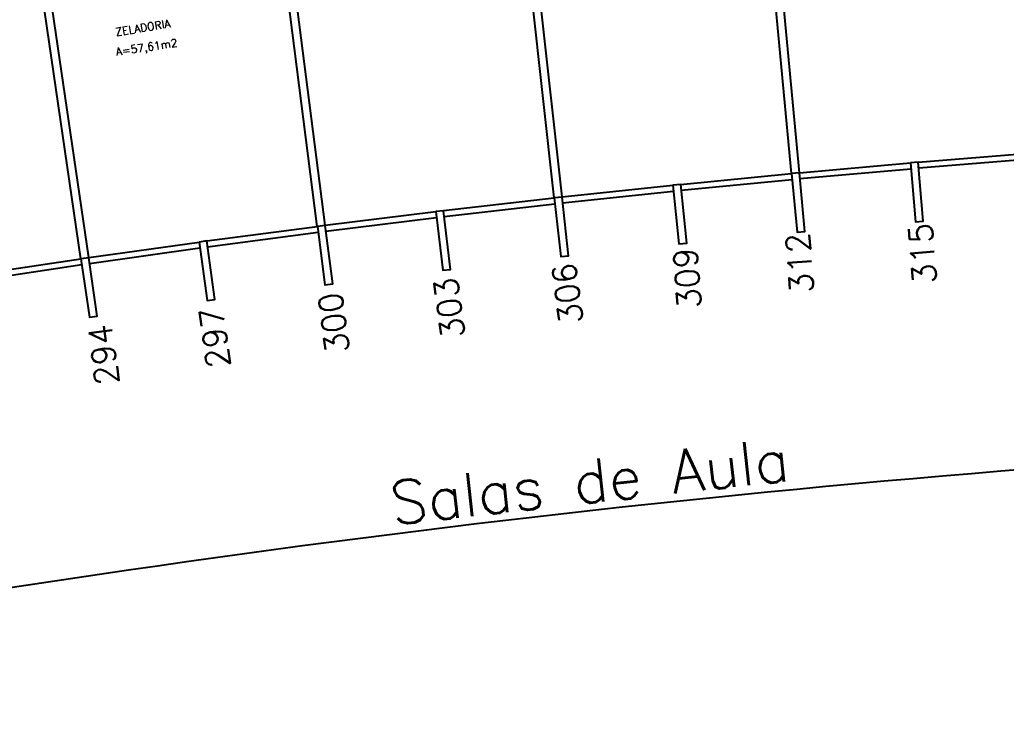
# Model space of a CAD drawing. Extents: x -152 to 150, y 325 to 437.
# Drawn here: x -52.52 to -27.46, y 340.84 to 358.69 of the extents above; entities that cross this region are included whole.
import ezdxf

# ---------------------------------------------------------------- set-up
doc = ezdxf.new("R2010")
doc.units = 0
doc.header["$LTSCALE"] = 0.01
doc.header["$MEASUREMENT"] = 0
doc.header["$PDMODE"] = 98
doc.layers.get('0').update_dxf_attribs({"linetype": 'CONTINUOUS'})
doc.layers.get('DEFPOINTS').update_dxf_attribs({"linetype": 'CONTINUOUS'})
for name, color, linetype in [('ALV', 2, 'CONTINUOUS'), ('AREA', 2, 'CONTINUOUS'), ('ESTR', 3, 'CONTINUOUS'), ('NOPILAR1', 2, 'CONTINUOUS'), ('PISO', 1, 'CONTINUOUS'), ('TEXTO', 2, 'CONTINUOUS'), ('TEXTO-CENTRO-CUSTO', 2, 'CONTINUOUS')]:
    doc.layers.add(name, color=color, linetype=linetype)
doc.styles.add('1', font='romans.shx')
doc.styles.add('NOPILAR', font='simplex.shx', dxfattribs={"height": 0.6})
doc.styles.add('UNB-100', font='simplex.shx', dxfattribs={"height": 3})
doc.dimstyles.new('1-600', dxfattribs={"dimtxt": 1.1, "dimasz": 2.5, "dimexe": 2, "dimexo": 4, "dimgap": 0.2, "dimtad": 1, "dimdec": 0, "dimzin": 4, "dimdsep": 46, "dimlunit": 6, "dimtxsty": '1', "dimblk1": 'NONE', "dimblk2": 'NONE', "dimsah": 1, "dimcen": 0, "dimclrd": 2, "dimclre": 2, "dimclrt": 2, "dimadec": 0, "dimazin": 0, "dimtfac": 1, "dimtdec": 0, "dimtmove": 2, "dimatfit": 3, "dimldrblk": 'NONE', "dimfxl": 0, "dimtolj": 1, "dimtzin": 0, "dimarcsym": 0})

# ---------------------------------------------------------------- blocks, each defined once
blk = doc.blocks.new('PILAR-SSC')
blk.add_lwpolyline([(0.003, -72.467), (0.003, -73.967), (0.203, -73.967), (0.203, -72.467)], close=True)
blk = doc.blocks.new('*D78')
at = {"layer": 'DEFPOINTS', "color": 0}
for p in [(-14.581, 356.043), (-14.517, 354.544), (-62.92, 350.671), (-62.653, 349.195), (-30.067, 347.022)]:
    blk.add_point(p, dxfattribs=at)
at = {"layer": 'TEXTO-CENTRO-CUSTO', "color": 2, "lineweight": -2}
for p, q in [((-14.346, 350.548), (-14.155, 346.058)), ((-61.942, 345.258), (-61.142, 340.835))]:
    blk.add_line(p, q, dxfattribs=at)
blk.add_arc((0.621, -0.848), 349.221, 92.43902, 100.24622, dxfattribs=at)
at = {"layer": 'TEXTO-CENTRO-CUSTO', "color": 2, "insert": (-38.041, 346.98), "char_height": 1.1, "attachment_point": 5, "rotation": 6.3426, "style": '1'}
blk.add_mtext('\\A1;Salas de Aula', dxfattribs=at)
blk = doc.blocks.new('_NONE')
at = {"color": 0, "linetype": 'ByBlock'}
blk.add_circle((0, 0), 0.25, dxfattribs=at)

msp = doc.modelspace()

# ---------------------------------------------------------------- linework, layer by layer
at = {"layer": 'ALV'}
for p, q in [((-32.914, 354.792), (-33.831, 364.549)), ((-32.715, 354.811), (-33.632, 364.568)), ((-38.942, 354.173), (-39.936, 363.118)), ((-38.743, 354.195), (-39.737, 363.14)), ((-44.958, 353.45), (-46.104, 362.377)), ((-44.759, 353.476), (-45.906, 362.403)), ((-50.763, 352.655), (-52.061, 361.561)), ((-50.961, 352.626), (-52.259, 361.532)), ((-29.698, 355.081), (-26.877, 355.309)), ((-32.716, 354.811), (-29.897, 355.064)), ((-29.686, 354.931), (-26.866, 355.16)), ((-35.731, 354.516), (-32.915, 354.792)), ((-32.702, 354.661), (-29.884, 354.914)), ((-35.716, 354.366), (-32.9, 354.643)), ((-38.743, 354.195), (-35.93, 354.495)), ((-38.728, 354.045), (-35.914, 354.346)), ((-41.753, 353.848), (-38.942, 354.173)), ((-41.736, 353.699), (-38.925, 354.024)), ((-44.76, 353.476), (-41.952, 353.824)), ((-44.741, 353.327), (-41.933, 353.675)), ((-47.763, 353.078), (-44.958, 353.45)), ((-47.744, 352.929), (-44.939, 353.302)), ((-50.763, 352.655), (-47.961, 353.051)), ((-50.742, 352.506), (-47.94, 352.902)), ((-53.759, 352.206), (-50.961, 352.626)), ((-53.737, 352.057), (-50.939, 352.477))]:
    msp.add_line(p, q, dxfattribs=at)
at = {"layer": 'PISO'}
msp.add_arc((0.463, 0.506), 375.744, 89.98207, 109.98207, dxfattribs=at)

# ---------------------------------------------------------------- block references
at = {"layer": 'ESTR'}
for p, rotation in [((-36.061, 427.267), 4.878048780486218), ((-39.693, 426.941), 5.365853658536199), ((-43.322, 426.584), 5.853658536585351), ((-46.948, 426.195), 6.34146341463401), ((-50.571, 425.776), 6.829268292683424), ((-54.19, 425.326), 7.317073170731285), ((-57.804, 424.846), 7.804878048779024), ((-61.415, 424.334), 8.292682926828824)]:
    msp.add_blockref('PILAR-SSC', p, dxfattribs=dict(at, rotation=rotation))

# ---------------------------------------------------------------- texts
at = {"layer": 'AREA', "style": 'UNB-100'}
msp.add_text('A=57,61m2', height=0.2, rotation=8.518, dxfattribs=at).set_placement((-50.06, 357.783))
at = {"layer": 'NOPILAR1', "style": 'NOPILAR'}
for s, rotation, p in [('315', 94.5732, (-29.226, 352.015)), ('312', 94.5732, (-32.347, 351.773)), ('309', 94.5732, (-35.203, 351.388)), ('306', 97.6048, (-38.206, 351.019)), ('303', 97.6048, (-41.205, 350.654)), ('300', 97.6048, (-44.14, 350.273)), ('297', 97.6048, (-47.162, 349.897)), ('294', 97.6048, (-49.986, 349.463))]:
    msp.add_text(s, height=0.6, rotation=rotation, dxfattribs=at).set_placement(p)
at = {"layer": 'TEXTO', "style": 'UNB-100'}
msp.add_text('ZELADORIA', height=0.2, rotation=9.1947, dxfattribs=at).set_placement((-50.069, 358.282))

# ---------------------------------------------------------------- dimensions: what is measured, and where the dimension line sits
at = {"layer": 'TEXTO-CENTRO-CUSTO'}
dim = msp.add_angular_dim_2l(base=(-30.067, 347.022), line1=((-62.92, 350.671), (-62.653, 349.195)), line2=((-14.517, 354.544), (-14.581, 356.043)), text='Salas de Aula', dimstyle='1-600', override={"dimazin": 1}, dxfattribs=at)
dim.commit()
dim.dimension.update_dxf_attribs({"geometry": '*D78', "text_midpoint": (-38.041, 346.98)})

doc.saveas('drawing.dxf')
